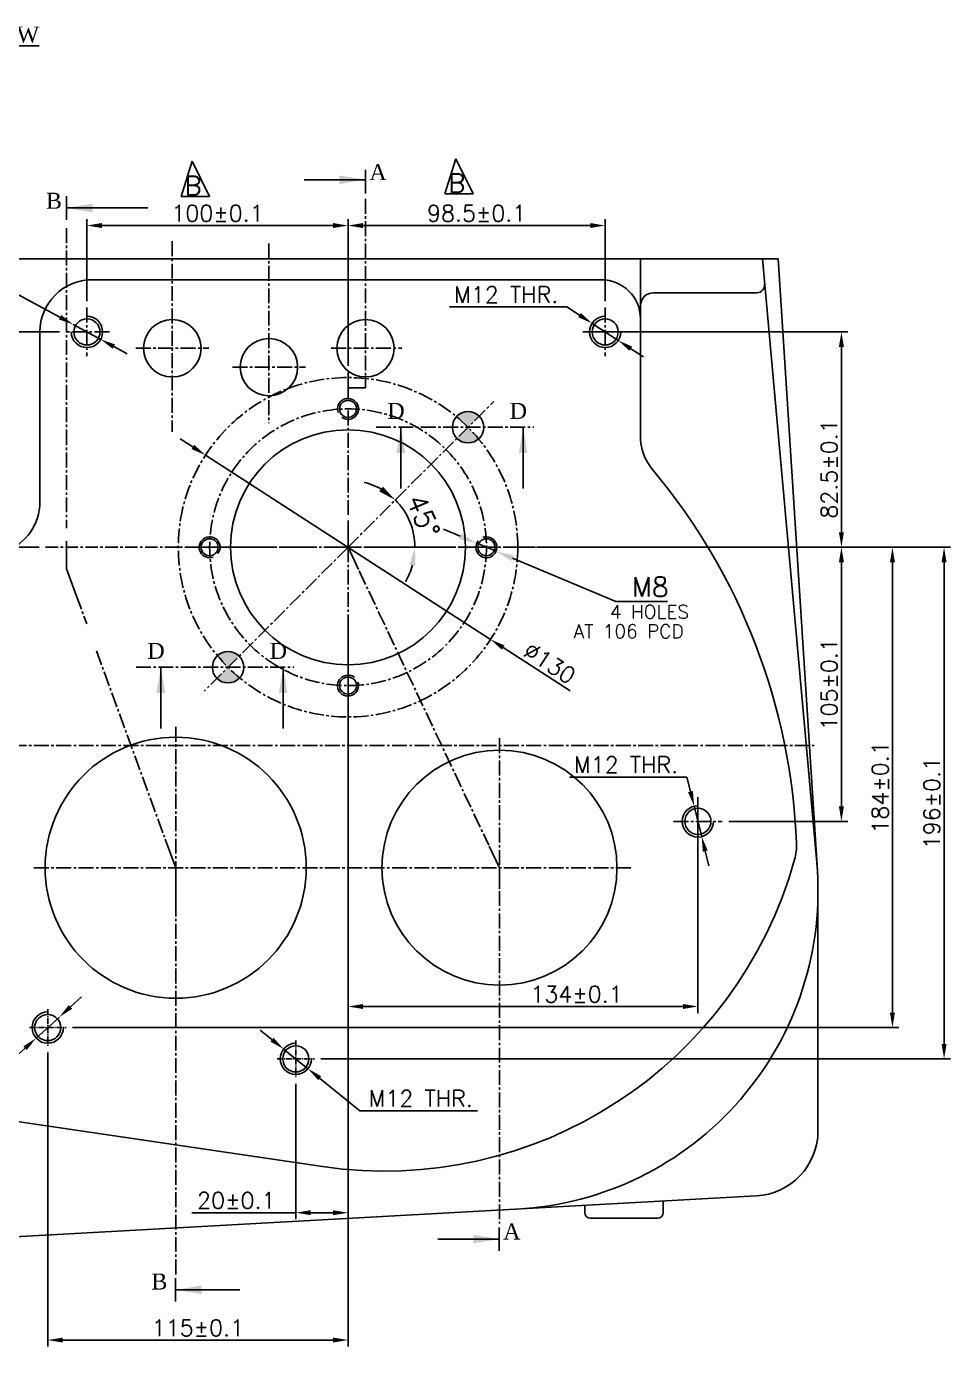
# Model space of a CAD drawing. Header units: millimetres. Extents: x -4466 to 20635, y -2270 to 9154.
# Drawn here: x 3453 to 3807, y -2249 to -1743 of the extents above; entities that cross this region are included whole.
import ezdxf

# ---------------------------------------------------------------- set-up
doc = ezdxf.new("R2010")
doc.units = ezdxf.units.MM
doc.header["$LTSCALE"] = 0.3
doc.header["$PDSIZE"] = -50
doc.linetypes.add('CENTER', pattern=[50.8, 31.75, -6.35, 6.35, -6.35])
doc.linetypes.add('CENTER2', pattern=[28.575, 19.05, -3.175, 3.175, -3.175])
doc.layers.add('AM_5', color=3, linetype='Continuous', lineweight=25)
doc.layers.add('AM_8', color=1, linetype='Continuous', lineweight=25)
doc.layers.add('c', color=1, linetype='CENTER')
doc.layers.add('center', color=1, linetype='CENTER2')
doc.styles.add('ROMANTIC', font='romantic.ttf')
doc.styles.add('rs', font='romans.shx')
doc.styles.get("Standard").update_dxf_attribs({"font": 'romans.shx'})
doc.dimstyles.new('ISO-25', dxfattribs={"dimscale": 2.5, "dimtxt": 2.5, "dimasz": 2.5, "dimexe": 0.7, "dimexo": 0.625, "dimtad": 1, "dimdec": 3, "dimlfac": -1, "dimzin": 9, "dimdsep": 46, "dimtxsty": 'Standard', "dimcen": 2.5, "dimclrd": 1, "dimclre": 1, "dimclrt": 7, "dimazin": 0, "dimtfac": 0.65, "dimtdec": 3, "dimtmove": 0, "dimatfit": 3, "dimfxl": 0.7, "dimtolj": 1, "dimarcsym": 0})
doc.dimstyles.new('sandeep-1', dxfattribs={"dimscale": 3, "dimtxt": 2.5, "dimasz": 2.3, "dimexe": 1, "dimexo": 1.5, "dimtad": 1, "dimdec": 1, "dimlfac": 2.5, "dimdsep": 46, "dimtxsty": 'rs', "dimcen": 0, "dimclrd": 1, "dimclre": 1, "dimclrt": 7, "dimadec": 1, "dimazin": 2, "dimtfac": 1, "dimtdec": 1, "dimtmove": 0, "dimatfit": 3, "dimfxl": 1.5, "dimarcsym": 0})
doc.dimstyles.new('sarab', dxfattribs={"dimscale": 3, "dimtxt": 2.5, "dimasz": 2.3, "dimexe": 1, "dimexo": 1, "dimtad": 1, "dimdec": 3, "dimdsep": 46, "dimtxsty": 'rs', "dimcen": 0, "dimclrd": 1, "dimclre": 1, "dimclrt": 7, "dimadec": 3, "dimazin": 2, "dimtfac": 1, "dimtdec": 3, "dimtmove": 0, "dimatfit": 3, "dimfxl": 1, "dimarcsym": 0})
doc.dimstyles.new('sarab$3', dxfattribs={"dimscale": 3, "dimtxt": 2.5, "dimasz": 2.3, "dimexe": 1, "dimexo": 1, "dimtad": 1, "dimdec": 3, "dimdsep": 46, "dimtxsty": 'rs', "dimcen": 0, "dimclrd": 1, "dimclre": 1, "dimclrt": 7, "dimadec": 3, "dimazin": 2, "dimtfac": 1, "dimtdec": 3, "dimtmove": 0, "dimatfit": 3, "dimfxl": 1, "dimarcsym": 0})

# ---------------------------------------------------------------- blocks, each defined once
blk = doc.blocks.new('*D511')
at = {"color": 1, "lineweight": -2, "transparency": 16777216}
for p, q in [((3576.21, -1873.16), (3576.21, -1816.86)), ((3668.96, -1819.36), (3581.96, -1819.36)), ((3674.71, -1848.3), (3674.71, -1816.86))]:
    blk.add_line(p, q, dxfattribs=at)
at = {"color": 1, "transparency": 16777216}
for points in [[(3581.96, -1818.4), (3581.96, -1820.32), (3576.21, -1819.36)], [(3668.96, -1818.4), (3668.96, -1820.32), (3674.71, -1819.36)]]:
    blk.add_solid(points, dxfattribs=at)
at = {"layer": 'Defpoints', "color": 0, "transparency": 16777216}
for p in [(3576.21, -1819.36), (3674.71, -1850.8), (3576.21, -1875.66)]:
    blk.add_point(p, dxfattribs=at)
at = {"color": 7, "transparency": 16777216, "insert": (3625.46, -1814.67), "char_height": 6.25, "attachment_point": 5, "style": 'rs'}
blk.add_mtext('98.5±0.1', dxfattribs=at)
blk = doc.blocks.new('*D512')
at = {"color": 1, "lineweight": -2, "transparency": 16777216}
for p, q in [((3671.67, -1860.12), (3767.68, -1860.12)), ((3765.18, -1865.87), (3765.18, -1936.87)), ((3648.37, -1942.62), (3767.68, -1942.62))]:
    blk.add_line(p, q, dxfattribs=at)
at = {"color": 1, "transparency": 16777216}
for points in [[(3764.22, -1865.87), (3766.14, -1865.87), (3765.18, -1860.12)], [(3764.22, -1936.87), (3766.14, -1936.87), (3765.18, -1942.62)]]:
    blk.add_solid(points, dxfattribs=at)
at = {"layer": 'Defpoints', "color": 0, "transparency": 16777216}
for p in [(3669.17, -1860.12), (3645.87, -1942.62), (3765.18, -1942.62)]:
    blk.add_point(p, dxfattribs=at)
at = {"color": 7, "transparency": 16777216, "insert": (3760.49, -1912.62), "char_height": 6.25, "attachment_point": 5, "rotation": 90, "style": 'rs'}
blk.add_mtext('82.5±0.1', dxfattribs=at)
blk = doc.blocks.new('*D535')
at = {"color": 1, "lineweight": -2, "transparency": 16777216}
for p, q in [((3660.98, -2030.63), (3706, -2030.63)), ((3706, -2030.63), (3707.38, -2036.21)), ((3711.66, -2053.44), (3708.77, -2041.79)), ((3713.04, -2059.02), (3714.42, -2064.6))]:
    blk.add_line(p, q, dxfattribs=at)
at = {"color": 1, "transparency": 16777216}
for points in [[(3708.31, -2035.98), (3706.45, -2036.44), (3708.77, -2041.79)], [(3713.97, -2058.79), (3712.11, -2059.25), (3711.66, -2053.44)]]:
    blk.add_solid(points, dxfattribs=at)
at = {"layer": 'Defpoints', "color": 0, "transparency": 16777216}
for p in [(3708.77, -2041.79), (3711.66, -2053.44)]:
    blk.add_point(p, dxfattribs=at)
at = {"color": 7, "transparency": 16777216, "insert": (3682.71, -2025.94), "char_height": 6.25, "attachment_point": 5, "style": 'rs'}
blk.add_mtext('M12 THR.', dxfattribs=at)
blk = doc.blocks.new('_DatumFilled')
at = {"color": 0, "linetype": 'ByBlock'}
blk.add_solid([(0, 0.577), (-1, 0), (0, -0.577)], dxfattribs=at)
blk = doc.blocks.new('*D536')
at = {"color": 1, "lineweight": -2, "transparency": 16777216}
for p, q in [((3547.07, -2131.23), (3542.6, -2127.61)), ((3551.54, -2134.84), (3560.88, -2142.39)), ((3580.77, -2158.47), (3565.35, -2146)), ((3625.78, -2158.47), (3580.77, -2158.47))]:
    blk.add_line(p, q, dxfattribs=at)
at = {"color": 1, "transparency": 16777216}
for points in [[(3547.68, -2130.48), (3546.47, -2131.97), (3551.54, -2134.84)], [(3565.95, -2145.26), (3564.75, -2146.75), (3560.88, -2142.39)]]:
    blk.add_solid(points, dxfattribs=at)
at = {"layer": 'Defpoints', "color": 0, "transparency": 16777216}
for p in [(3551.54, -2134.84), (3560.88, -2142.39)]:
    blk.add_point(p, dxfattribs=at)
at = {"color": 7, "transparency": 16777216, "insert": (3604.06, -2153.78), "char_height": 6.25, "attachment_point": 5, "style": 'rs'}
blk.add_mtext('M12 THR.', dxfattribs=at)
blk = doc.blocks.new('*D537')
at = {"color": 1, "lineweight": -2, "transparency": 16777216}
for p, q in [((3469.91, -2118.72), (3474.17, -2114.85)), ((3465.65, -2122.58), (3456.77, -2130.65)), ((3443.63, -2142.58), (3452.51, -2134.52)), ((3398.61, -2142.58), (3443.63, -2142.58))]:
    blk.add_line(p, q, dxfattribs=at)
at = {"color": 1, "transparency": 16777216}
for points in [[(3469.27, -2118.01), (3470.55, -2119.43), (3465.65, -2122.58)], [(3451.87, -2133.81), (3453.16, -2135.22), (3456.77, -2130.65)]]:
    blk.add_solid(points, dxfattribs=at)
at = {"layer": 'Defpoints', "color": 0, "transparency": 16777216}
for p in [(3465.65, -2122.58), (3456.77, -2130.65)]:
    blk.add_point(p, dxfattribs=at)
at = {"color": 7, "transparency": 16777216, "insert": (3420.34, -2137.89), "char_height": 6.25, "attachment_point": 5, "style": 'rs'}
blk.add_mtext('M12 THR.', dxfattribs=at)
blk = doc.blocks.new('*D549')
at = {"color": 1, "lineweight": -2, "transparency": 16777216}
for p, q in [((3576.21, -1970.38), (3576.21, -2121.04)), ((3710.21, -2040.8), (3710.21, -2121.04)), ((3704.46, -2118.54), (3581.96, -2118.54))]:
    blk.add_line(p, q, dxfattribs=at)
at = {"color": 1, "transparency": 16777216}
for points in [[(3581.96, -2117.58), (3581.96, -2119.5), (3576.21, -2118.54)], [(3704.46, -2117.58), (3704.46, -2119.5), (3710.21, -2118.54)]]:
    blk.add_solid(points, dxfattribs=at)
at = {"layer": 'Defpoints', "color": 0, "transparency": 16777216}
for p in [(3576.21, -1967.88), (3710.21, -2038.3), (3576.21, -2118.54)]:
    blk.add_point(p, dxfattribs=at)
at = {"color": 7, "transparency": 16777216, "insert": (3663.73, -2113.85), "char_height": 6.25, "attachment_point": 5, "style": 'rs'}
blk.add_mtext('134±0.1', dxfattribs=at)
blk = doc.blocks.new('*D550')
at = {"color": 1, "lineweight": -2, "transparency": 16777216}
for p, q in [((3716.56, -1942.62), (3767.68, -1942.62)), ((3765.18, -2041.87), (3765.18, -1948.37)), ((3722.03, -2047.62), (3767.68, -2047.62))]:
    blk.add_line(p, q, dxfattribs=at)
at = {"color": 1, "transparency": 16777216}
for points in [[(3764.22, -1948.37), (3766.14, -1948.37), (3765.18, -1942.62)], [(3764.22, -2041.87), (3766.14, -2041.87), (3765.18, -2047.62)]]:
    blk.add_solid(points, dxfattribs=at)
at = {"layer": 'Defpoints', "color": 0, "transparency": 16777216}
for p in [(3714.06, -1942.62), (3765.18, -1942.62), (3719.53, -2047.62)]:
    blk.add_point(p, dxfattribs=at)
at = {"color": 7, "transparency": 16777216, "insert": (3760.49, -1995.12), "char_height": 6.25, "attachment_point": 5, "rotation": 90, "style": 'rs'}
blk.add_mtext('105±0.1', dxfattribs=at)
blk = doc.blocks.new('*D551')
at = {"color": 1, "lineweight": -2, "transparency": 16777216}
for p, q in [((3648.37, -1942.62), (3807, -1942.62)), ((3804.5, -2132.87), (3804.5, -1948.37)), ((3565.84, -2138.62), (3807, -2138.62))]:
    blk.add_line(p, q, dxfattribs=at)
at = {"color": 1, "transparency": 16777216}
for points in [[(3803.54, -1948.37), (3805.45, -1948.37), (3804.5, -1942.62)], [(3803.54, -2132.87), (3805.45, -2132.87), (3804.5, -2138.62)]]:
    blk.add_solid(points, dxfattribs=at)
at = {"layer": 'Defpoints', "color": 0, "transparency": 16777216}
for p in [(3645.87, -1942.62), (3804.5, -1942.62), (3563.34, -2138.62)]:
    blk.add_point(p, dxfattribs=at)
at = {"color": 7, "transparency": 16777216, "insert": (3799.81, -2040.62), "char_height": 6.25, "attachment_point": 5, "rotation": 90, "style": 'rs'}
blk.add_mtext('196±0.1', dxfattribs=at)
blk = doc.blocks.new('*D552')
at = {"color": 1, "lineweight": -2, "transparency": 16777216}
for p, q in [((3576.21, -2014.68), (3576.21, -2200.04)), ((3556.21, -2148.12), (3556.21, -2200.04)), ((3556.21, -2197.54), (3516.38, -2197.54)), ((3570.46, -2197.54), (3561.96, -2197.54))]:
    blk.add_line(p, q, dxfattribs=at)
at = {"color": 1, "transparency": 16777216}
for points in [[(3561.96, -2196.58), (3561.96, -2198.5), (3556.21, -2197.54)], [(3570.46, -2196.58), (3570.46, -2198.5), (3576.21, -2197.54)]]:
    blk.add_solid(points, dxfattribs=at)
at = {"layer": 'Defpoints', "color": 0, "transparency": 16777216}
for p in [(3576.21, -2012.18), (3556.21, -2145.62), (3556.21, -2197.54)]:
    blk.add_point(p, dxfattribs=at)
at = {"color": 7, "transparency": 16777216, "insert": (3533.42, -2192.85), "char_height": 6.25, "attachment_point": 5, "style": 'rs'}
blk.add_mtext('20±0.1', dxfattribs=at)
blk = doc.blocks.new('*D553')
at = {"color": 1, "lineweight": -2, "transparency": 16777216}
for p, q in [((3461.21, -2136.12), (3461.21, -2248.83)), ((3576.21, -2185.03), (3576.21, -2248.83)), ((3570.46, -2246.33), (3466.96, -2246.33))]:
    blk.add_line(p, q, dxfattribs=at)
at = {"color": 1, "transparency": 16777216}
for points in [[(3466.96, -2245.38), (3466.96, -2247.29), (3461.21, -2246.33)], [(3570.46, -2245.38), (3570.46, -2247.29), (3576.21, -2246.33)]]:
    blk.add_solid(points, dxfattribs=at)
at = {"layer": 'Defpoints', "color": 0, "transparency": 16777216}
for p in [(3461.21, -2133.62), (3576.21, -2182.53), (3461.21, -2246.33)]:
    blk.add_point(p, dxfattribs=at)
at = {"color": 7, "transparency": 16777216, "insert": (3518.71, -2241.65), "char_height": 6.25, "attachment_point": 5, "style": 'rs'}
blk.add_mtext('115±0.1', dxfattribs=at)
blk = doc.blocks.new('*D554')
at = {"color": 1, "lineweight": -2, "transparency": 16777216}
for p, q in [((3650.87, -1942.62), (3787.23, -1942.62)), ((3784.73, -2120.87), (3784.73, -1948.37)), ((3470.71, -2126.62), (3787.23, -2126.62))]:
    blk.add_line(p, q, dxfattribs=at)
at = {"color": 1, "transparency": 16777216}
for points in [[(3783.77, -1948.37), (3785.68, -1948.37), (3784.73, -1942.62)], [(3783.77, -2120.87), (3785.68, -2120.87), (3784.73, -2126.62)]]:
    blk.add_solid(points, dxfattribs=at)
at = {"layer": 'Defpoints', "color": 0, "transparency": 16777216}
for p in [(3648.37, -1942.62), (3784.73, -1942.62), (3468.21, -2126.62)]:
    blk.add_point(p, dxfattribs=at)
at = {"color": 7, "transparency": 16777216, "insert": (3780.04, -2034.62), "char_height": 6.25, "attachment_point": 5, "rotation": 90, "style": 'rs'}
blk.add_mtext('184±0.1', dxfattribs=at)
blk = doc.blocks.new('*D559')
at = {"color": 1, "lineweight": -2, "transparency": 16777216}
for start, end in [(60.4727, 75.9453), (0, 45), (329.0547, 344.5273)]:
    blk.add_arc((3576.21, -1942.62), 25.63, start, end, dxfattribs=at)
at = {"color": 1, "transparency": 16777216}
for points in [[(3589.54, -1919.4), (3588.15, -1921.23), (3594.33, -1924.49)], [(3599.77, -1949.3), (3602.05, -1949.61), (3601.84, -1942.62)]]:
    blk.add_solid(points, dxfattribs=at)
at = {"layer": 'Defpoints', "color": 0, "transparency": 16777216}
for p in [(3632.07, -1886.75), (3600.97, -1935.98), (3460.39, -1942.62), (3576.21, -1942.62), (3650.56, -1942.62)]:
    blk.add_point(p, dxfattribs=at)
at = {"color": 7, "transparency": 16777216, "insert": (3605.09, -1930.66), "char_height": 7.5, "attachment_point": 5, "rotation": 292.5, "style": 'rs'}
blk.add_mtext('45°', dxfattribs=at)
blk = doc.blocks.new('*D560')
at = {"color": 1, "lineweight": -2, "transparency": 16777216}
for p, q in [((3619.16, -1938.41), (3612.79, -1935.74)), ((3625.52, -1941.07), (3632.9, -1944.16)), ((3678.83, -1963.4), (3639.26, -1946.83)), ((3698.56, -1963.4), (3678.83, -1963.4))]:
    blk.add_line(p, q, dxfattribs=at)
at = {"color": 1, "transparency": 16777216}
for points in [[(3619.6, -1937.34), (3618.71, -1939.47), (3625.52, -1941.07)], [(3639.71, -1945.77), (3638.82, -1947.89), (3632.9, -1944.16)]]:
    blk.add_solid(points, dxfattribs=at)
at = {"layer": 'Defpoints', "color": 0, "transparency": 16777216}
for p in [(3625.52, -1941.07), (3632.9, -1944.16)]:
    blk.add_point(p, dxfattribs=at)
at = {"color": 7, "transparency": 16777216, "insert": (3691.95, -1957.78), "char_height": 7.5, "attachment_point": 5, "style": 'rs'}
blk.add_mtext('M8', dxfattribs=at)
blk = doc.blocks.new('*D478')
at = {"color": 1, "lineweight": -2, "transparency": 16777216}
for p, q in [((3615.05, -1850.54), (3660.06, -1850.54)), ((3660.06, -1850.54), (3664.88, -1853.69)), ((3679.73, -1863.4), (3669.69, -1856.83)), ((3684.55, -1866.54), (3689.36, -1869.69))]:
    blk.add_line(p, q, dxfattribs=at)
at = {"color": 1, "transparency": 16777216}
for points in [[(3665.4, -1852.89), (3664.35, -1854.49), (3669.69, -1856.83)], [(3685.07, -1865.74), (3684.02, -1867.35), (3679.73, -1863.4)]]:
    blk.add_solid(points, dxfattribs=at)
at = {"layer": 'Defpoints', "color": 0, "transparency": 16777216}
for p in [(3669.69, -1856.83), (3679.73, -1863.4)]:
    blk.add_point(p, dxfattribs=at)
at = {"color": 7, "transparency": 16777216, "insert": (3636.77, -1845.85), "char_height": 6.25, "attachment_point": 5, "style": 'rs'}
blk.add_mtext('M12 THR.', dxfattribs=at)
blk = doc.blocks.new('*D479')
at = {"color": 1, "lineweight": -2, "transparency": 16777216}
for p, q in [((3476.21, -1848.3), (3476.21, -1816.86)), ((3481.96, -1819.36), (3570.46, -1819.36)), ((3576.21, -1873.16), (3576.21, -1816.86))]:
    blk.add_line(p, q, dxfattribs=at)
at = {"color": 1, "transparency": 16777216}
for points in [[(3481.96, -1818.4), (3481.96, -1820.32), (3476.21, -1819.36)], [(3570.46, -1818.4), (3570.46, -1820.32), (3576.21, -1819.36)]]:
    blk.add_solid(points, dxfattribs=at)
at = {"layer": 'Defpoints', "color": 0, "transparency": 16777216}
for p in [(3576.21, -1819.36), (3476.21, -1850.8), (3576.21, -1875.66)]:
    blk.add_point(p, dxfattribs=at)
at = {"color": 7, "transparency": 16777216, "insert": (3526.21, -1814.67), "char_height": 6.25, "attachment_point": 5, "style": 'rs'}
blk.add_mtext('100±0.1', dxfattribs=at)
blk = doc.blocks.new('*D480')
at = {"color": 1, "lineweight": -2, "transparency": 16777216}
for p, q in [((3405.04, -1845.85), (3450.06, -1845.85)), ((3450.06, -1845.85), (3465.89, -1854.49)), ((3481.48, -1862.99), (3470.94, -1857.24)), ((3486.53, -1865.74), (3491.57, -1868.49))]:
    blk.add_line(p, q, dxfattribs=at)
at = {"color": 1, "transparency": 16777216}
for points in [[(3466.35, -1853.65), (3465.44, -1855.33), (3470.94, -1857.24)], [(3486.99, -1864.9), (3486.07, -1866.58), (3481.48, -1862.99)]]:
    blk.add_solid(points, dxfattribs=at)
at = {"layer": 'Defpoints', "color": 0, "transparency": 16777216}
for p in [(3470.94, -1857.24), (3481.48, -1862.99)]:
    blk.add_point(p, dxfattribs=at)
at = {"color": 7, "transparency": 16777216, "insert": (3426.77, -1841.17), "char_height": 6.25, "attachment_point": 5, "style": 'rs'}
blk.add_mtext('M12 THR.', dxfattribs=at)
blk = doc.blocks.new('*D561')
at = {"color": 1, "lineweight": -2, "transparency": 16777216}
for p, q in [((3465.75, -1860.12), (3436.71, -1860.12)), ((3439.21, -1936.87), (3439.21, -1865.87)), ((3457.89, -1942.62), (3436.71, -1942.62))]:
    blk.add_line(p, q, dxfattribs=at)
at = {"color": 1, "transparency": 16777216}
for points in [[(3438.25, -1865.87), (3440.17, -1865.87), (3439.21, -1860.12)], [(3438.25, -1936.87), (3440.17, -1936.87), (3439.21, -1942.62)]]:
    blk.add_solid(points, dxfattribs=at)
at = {"layer": 'Defpoints', "color": 0, "transparency": 16777216}
for p in [(3439.21, -1860.12), (3468.25, -1860.12), (3460.39, -1942.62)]:
    blk.add_point(p, dxfattribs=at)
at = {"color": 7, "transparency": 16777216, "insert": (3434.52, -1901.37), "char_height": 6.25, "attachment_point": 5, "rotation": 90, "style": 'rs'}
blk.add_mtext('82.5±0.1', dxfattribs=at)
blk = doc.blocks.new('*D568')
at = {"layer": 'AM_5', "color": 1, "lineweight": -2, "transparency": 16777216}
for p, q in [((3516.8, -1904.2), (3511.97, -1901.07)), ((3521.63, -1907.32), (3630.79, -1977.91)), ((3661.32, -1997.65), (3635.62, -1981.04))]:
    blk.add_line(p, q, dxfattribs=at)
at = {"layer": 'AM_5', "color": 1, "transparency": 16777216}
for points in [[(3517.32, -1903.39), (3516.28, -1905), (3521.63, -1907.32)], [(3636.14, -1980.23), (3635.1, -1981.84), (3630.79, -1977.91)]]:
    blk.add_solid(points, dxfattribs=at)
at = {"layer": 'Defpoints', "color": 0, "transparency": 16777216}
for p in [(3521.63, -1907.32), (3630.79, -1977.91)]:
    blk.add_point(p, dxfattribs=at)
at = {"layer": 'AM_5', "color": 7, "transparency": 16777216, "insert": (3653.43, -1986.97), "char_height": 6.25, "attachment_point": 5, "rotation": 327.109, "style": 'rs'}
blk.add_mtext('∅130', dxfattribs=at)

msp = doc.modelspace()

# ---------------------------------------------------------------- hatches: boundary and pattern name
at = {"layer": 'AM_8'}
h = msp.add_hatch(color=256, dxfattribs=at)
h.paths.add_polyline_path([(3622.1727, -1896.65448), (3617.93006, -1900.89712, 0.400754362), (3626.215, -1901.08841, 0.023089226)])
edge = h.paths.add_edge_path()
edge.add_line((3622.1727, -1896.65448), (3626.41534, -1892.41184))
edge.add_arc((3622.1727, -1896.65448), 6, 45, 137.6453603)
edge.add_arc((3576.21076, -1942.61642), 65, 45, 50.2907207, ccw=False)
h = msp.add_hatch(color=256, dxfattribs=at)
h.paths.add_polyline_path([(3534.68275, -1992.62067, -0.023089226), (3530.24882, -1988.57836), (3526.00618, -1992.821, 0.427802086)])
edge = h.paths.add_edge_path()
edge.add_arc((3576.21076, -1942.61642), 65, 219.7092793, 225)
edge.add_line((3530.24882, -1988.57836), (3534.49146, -1984.33572))
edge.add_arc((3530.24882, -1988.57836), 6, 45, 132.3546397)

# ---------------------------------------------------------------- linework, layer by layer
for p, q in [((3516.47249, -1794.73034), (3512.25721, -1808.25142)), ((3523.20212, -1808.25142), (3516.47249, -1794.73034)), ((3617.44777, -1793.75167), (3613.23249, -1807.27275)), ((3624.17739, -1807.27275), (3617.44777, -1793.75167)), ((3512.25721, -1808.25142), (3523.20212, -1808.25142)), ((3613.23249, -1807.27275), (3624.17739, -1807.27275)), ((3178.41076, -1832.11642), (3740.91076, -1832.11642)), ((3688.21076, -1832.11642), (3688.21076, -1900.0177)), ((3734.91076, -1832.11642), (3755.72008, -2063.43552)), ((3740.91076, -1832.11642), (3755.96015, -2066.55078)), ((3478.21076, -1840.11642), (3673.21076, -1840.11642)), ((3693.21076, -1845.11642), (3732.79824, -1845.11642)), ((3458.21076, -1860.11642), (3458.21076, -1925.29216)), ((3756.21076, -2074.36642), (3756.21076, -2166.15635)), ((3566.44916, -2179.87518), (3308.68867, -2141.89398)), ((3337.66546, -2212.93249), (3732.58957, -2191.1183)), ((3666.91076, -2196.88319), (3666.91076, -2194.74616)), ((3696.91076, -2196.11642), (3696.91076, -2193.08907)), ((3666.91076, -2196.88319), (3666.91076, -2197.11642)), ((3666.91076, -2196.88319), (3666.91076, -2197.61642)), ((3668.91076, -2199.61642), (3694.91076, -2199.61642)), ((3696.91076, -2196.11642), (3696.91076, -2197.11642)), ((3696.91076, -2196.11642), (3696.91076, -2197.61642))]:
    msp.add_line(p, q)
at = {"color": 60}
for p, q in [((3582.91076, -1807.09755), (3582.91076, -1798.08066)), ((3468.39454, -1817.14357), (3468.39454, -1808.12667)), ((3582.91076, -1877.39695), (3582.91076, -1881.51479)), ((3576.21076, -1881.51479), (3582.91076, -1881.51479)), ((3576.21076, -1885.9356), (3576.21076, -1881.51479)), ((3576.21076, -1942.61642), (3576.21076, -1932.31609)), ((3468.39454, -1950.81925), (3468.39454, -1940.2557)), ((3580.24404, -1951.15975), (3576.21076, -1942.61642)), ((3468.39454, -1950.81925), (3472.11078, -1961.01133)), ((3506.23164, -2054.45337), (3510.21076, -2065.36642)), ((3630.2992, -2057.08094), (3634.21076, -2065.36642)), ((3510.21076, -2065.36642), (3510.21076, -2078.29125)), ((3634.21076, -2065.36642), (3634.21076, -2073.62732)), ((3634.16076, -2212.16344), (3634.16076, -2203.14655)), ((3510.16076, -2231.58811), (3510.16076, -2222.57121))]:
    msp.add_line(p, q, dxfattribs=at)
for centre, radius in [((3476.21076, -1860.11642), 5), ((3508.91076, -1866.36642), 11), ((3582.91076, -1866.36642), 11), ((3674.71076, -1860.11642), 5), ((3545.91076, -1873.61642), 11), ((3576.21076, -1942.61642), 45), ((3510.21076, -2065.36642), 50), ((3634.21076, -2065.36642), 45), ((3710.21076, -2047.61642), 5), ((3461.21076, -2126.61642), 5), ((3556.21076, -2138.61642), 5)]:
    msp.add_circle(centre, radius)
at = {"color": 7}
for centre, radius in [((3576.21076, -1889.61642), 3.25), ((3622.1727, -1896.65448), 6), ((3523.21076, -1942.61642), 3.25), ((3629.21076, -1942.61642), 3.25), ((3530.24882, -1988.57836), 6), ((3576.21076, -1995.61642), 3.25)]:
    msp.add_circle(centre, radius, dxfattribs=at)
for centre, radius, start, end in [((3478.21076, -1860.11642), 20, 90, 180), ((3673.21076, -1855.11642), 15, 0, 90), ((3693.21076, -1850.11642), 5, 90, 180), ((3732.79824, -1842.11642), 3, 270, 5.1404558), ((3476.21076, -1860.11642), 6, 180, 90), ((3674.71076, -1860.11642), 6, 90, 0), ((3708.21076, -1900.0177), 20, 180, 219.8579548), ((3510.16076, -2065.36642), 238, 2.2302218, 39.8669777), ((3438.21076, -1925.29216), 20, 219.8623756, 0), ((3710.21076, -2047.61642), 6, 90, 0), ((3727.99563, -2056.88297), 20, 344.4785992, 2.2302218), ((3590.21076, -2018.61642), 163, 261.6177427, 344.4785992), ((3634.21076, -2074.36642), 122, 273.1615997, 5.1404558), ((3461.21076, -2126.61642), 6, 90, 0), ((3556.21076, -2138.61642), 6, 90, 0), ((3731.21076, -2166.15635), 25, 273.1615997, 0), ((3668.91076, -2197.61642), 2, 180, 270), ((3694.91076, -2197.61642), 2, 270, 0)]:
    msp.add_arc(centre, radius, start, end)
at = {"color": 1}
for centre, start, end in [((3576.21076, -1889.61642), 232.6198921, 199.1427609), ((3523.21076, -1942.61642), 322.6198921, 289.1427609), ((3629.21076, -1942.61642), 142.6198921, 109.1427609), ((3576.21076, -1995.61642), 52.6198921, 19.1427609)]:
    msp.add_arc(centre, 4, start, end, dxfattribs=at)
at = {"layer": 'c', "ltscale": 0.5}
msp.add_line((3460.3872, -1942.61642), (3650.55996, -1942.61642), dxfattribs=at)
at = {"layer": 'center'}
for p, q in [((3582.91076, -1809.1559), (3582.91076, -1880.32512)), ((3468.39454, -1820.36151), (3468.39454, -1897.78906)), ((3508.91076, -1825.41004), (3508.91076, -1898.39776)), ((3545.91076, -1826.28762), (3545.91076, -1895.01079)), ((3476.21076, -1850.79938), (3476.21076, -1869.43346)), ((3674.71076, -1850.79938), (3674.71076, -1869.43346)), ((3484.79786, -1860.11642), (3468.25206, -1860.11642)), ((3666.12365, -1860.11642), (3682.66946, -1860.11642)), ((3494.95206, -1866.36642), (3522.83892, -1866.36642)), ((3569.78062, -1866.36642), (3596.86946, -1866.36642)), ((3531.95206, -1873.61642), (3559.86946, -1873.61642)), ((3576.21076, -1875.65953), (3576.21076, -1885.40951)), ((3576.21076, -1942.61642), (3632.07219, -1886.75498)), ((3576.21076, -1890.243), (3576.21076, -1931.13174)), ((3468.39454, -1897.78906), (3468.39454, -1935.31313)), ((3586.9298, -1896.65448), (3647.42796, -1896.65448)), ((3506.9973, -1942.61642), (3645.87449, -1942.61642)), ((3576.21076, -1942.61642), (3521.05643, -1997.77075)), ((3576.21076, -1942.61642), (3576.21076, -2012.17527)), ((3580.48923, -1951.67911), (3630.09646, -2056.75741)), ((3472.11078, -1961.01133), (3476.11337, -1971.98874)), ((3479.84692, -1982.22831), (3505.90528, -2053.69545)), ((3495.00592, -1988.57836), (3555.50408, -1988.57836)), ((3510.21076, -2011.38765), (3510.21076, -2065.36642)), ((3634.21076, -2015.7396), (3634.21076, -2065.36642)), ((3147.29668, -2018.61642), (3754.71125, -2018.61642)), ((3710.21076, -2038.29938), (3710.21076, -2056.93346)), ((3700.89372, -2047.61642), (3719.5278, -2047.61642)), ((3455.89669, -2065.36642), (3684.54747, -2065.36642)), ((3510.21076, -2078.29125), (3510.21076, -2221.85547)), ((3634.21076, -2074.32227), (3634.21076, -2201.67883))]:
    msp.add_line(p, q, dxfattribs=at)
at = {"layer": 'center', "ltscale": 0.4}
for p, q in [((3461.21076, -2119.61642), (3461.21076, -2133.61642)), ((3454.21076, -2126.61642), (3468.21076, -2126.61642)), ((3556.21076, -2131.61642), (3556.21076, -2145.61642)), ((3549.07761, -2138.61642), (3563.3439, -2138.61642))]:
    msp.add_line(p, q, dxfattribs=at)
at = {"layer": 'center'}
for radius in [65, 53]:
    msp.add_circle((3576.21076, -1942.61642), radius, dxfattribs=at)

# ---------------------------------------------------------------- texts
at = {"style": 'ROMANTIC'}
for s, p in [('%%UTOP VIEW', (3414.18518, -1749.24241)), ('A', (3584.38855, -1801.97431)), ('B', (3460.49614, -1812.90951)), ('D', (3591.24101, -1893.43518)), ('D', (3638.10979, -1893.43518)), ('D', (3499.31713, -1985.35906)), ('D', (3546.18591, -1985.35906)), ('A', (3635.63855, -2207.81013)), ('B', (3500.86739, -2226.96368))]:
    msp.add_text(s, height=6.1, dxfattribs=at).set_placement(p)
for s, height, p in [('B', 7.2, (3513.60624, -1807.6811)), ('B', 7.2, (3614.58151, -1806.70243)), ('4 HOLES', 5.2, (3676.5184, -1969.94169)), ('AT 106 PCD', 5.2, (3662.65173, -1977.37486))]:
    msp.add_text(s, height=height).set_placement(p)

# ---------------------------------------------------------------- dimensions: what is measured, and where the dimension line sits
for base, p1, p2, angle, override, picture, middle in [((3576.21076, -1819.3605), (3476.21076, -1850.79938), (3576.21076, -1875.65953), 180, {"dimscale": 2.5, "dimtoh": 1, "dimdec": 2, "dimcen": 2.5, "dimadec": 1, "dimtol": 1, "dimtp": 0.1, "dimtm": 0.1, "dimtdec": 2}, '*D479', (3526.21076, -1814.673)), ((3439.21054, -1860.11642), (3460.3872, -1942.61642), (3468.25206, -1860.11642), 90, {"dimscale": 2.5, "dimtoh": 1, "dimdec": 2, "dimcen": 2.5, "dimadec": 1, "dimtol": 1, "dimtp": 0.1, "dimtm": 0.1, "dimtdec": 2}, '*D561', (3434.52304, -1901.36642)), ((3784.72664, -1942.61642), (3468.21076, -2126.61642), (3648.37449, -1942.61642), 90, {"dimscale": 2.5, "dimdec": 2, "dimcen": 2.5, "dimadec": 1, "dimtol": 1, "dimtp": 0.1, "dimtm": 0.1, "dimtdec": 2}, '*D554', (3780.03914, -2034.61642)), ((3804.49513, -1942.61642), (3563.3439, -2138.61642), (3645.87449, -1942.61642), 90, {"dimscale": 2.5, "dimdec": 2, "dimcen": 2.5, "dimadec": 1, "dimtol": 1, "dimtp": 0.1, "dimtm": 0.1, "dimtdec": 2}, '*D551', (3799.80763, -2040.61642)), ((3765.17918, -1942.61642), (3719.5278, -2047.61642), (3714.06377, -1942.61642), 90, {"dimscale": 2.5, "dimdec": 2, "dimcen": 2.5, "dimadec": 1, "dimtol": 1, "dimtp": 0.1, "dimtm": 0.1, "dimtdec": 2}, '*D550', (3760.49168, -1995.11642))]:
    dim = msp.add_linear_dim(base=base, p1=p1, p2=p2, angle=angle, dimstyle='sarab', override=override)
    dim.commit()
    dim.dimension.update_dxf_attribs({"geometry": picture, "text_midpoint": middle})
for base, p1, p2, override, picture, middle in [((3576.21076, -1819.3605), (3674.71076, -1850.79938), (3576.21076, -1875.65953), {"dimscale": 2.5, "dimtoh": 1, "dimdec": 2, "dimcen": 2.5, "dimadec": 1, "dimtol": 1, "dimtp": 0.1, "dimtm": 0.1, "dimtdec": 2}, '*D511', (3625.46076, -1814.673)), ((3556.21076, -2197.54029), (3576.21076, -2012.17527), (3556.21076, -2145.61642), {"dimscale": 2.5, "dimdec": 2, "dimcen": 2.5, "dimadec": 1, "dimtol": 1, "dimtp": 0.1, "dimtm": 0.1, "dimtdec": 2}, '*D552', (3533.42207, -2192.85279))]:
    dim = msp.add_linear_dim(base=base, p1=p1, p2=p2, dimstyle='sarab', override=override)
    dim.commit()
    dim.dimension.update_dxf_attribs({"geometry": picture, "text_midpoint": middle})
for p1, p2, text, dimstyle, override, picture, middle in [((3481.47846, -1862.98893), (3470.94306, -1857.2439), 'M12 THR.', 'sarab', {"dimscale": 2.5, "dimtoh": 1, "dimdec": 2, "dimcen": 2.5, "dimadec": 1, "dimtdec": 2, "dimldrblk": 'DatumFilled'}, '*D480', (3426.76826, -1845.85455)), ((3625.52136, -1941.071), (3632.90016, -1944.16184), 'M8', 'sandeep-1', {"dimtih": 1, "dimtoh": 1, "dimlfac": 1}, '*D560', (3691.95467, -1963.40078)), ((3551.54467, -2134.84446), (3560.87684, -2142.38838), 'M12 THR.', 'sarab', {"dimscale": 2.5, "dimtoh": 1, "dimdec": 2, "dimcen": 2.5, "dimadec": 1, "dimtdec": 2, "dimldrblk": 'DatumFilled'}, '*D536', (3604.05668, -2158.46794))]:
    dim = msp.add_diameter_dim_2p(p1=p1, p2=p2, text=text, dimstyle=dimstyle, override=override)
    dim.commit()
    dim.dimension.update_dxf_attribs({"geometry": picture, "text_midpoint": middle, "dimtype": 163})
for p1, p2, picture, middle in [((3679.73313, -1863.39906), (3669.68838, -1856.83378), '*D478', (3636.77347, -1845.85455)), ((3711.65537, -2053.43991), (3708.76614, -2041.79292), '*D535', (3682.70861, -2025.94373)), ((3465.65281, -2122.58304), (3456.7687, -2130.6498), '*D537', (3420.33894, -2137.89439))]:
    dim = msp.add_diameter_dim_2p(p1=p1, p2=p2, text='M12 THR.', dimstyle='sarab', override={"dimscale": 2.5, "dimtoh": 1, "dimdec": 2, "dimcen": 2.5, "dimadec": 1, "dimtdec": 2, "dimldrblk": 'DatumFilled'})
    dim.commit()
    dim.dimension.update_dxf_attribs({"geometry": picture, "text_midpoint": middle})
dim = msp.add_linear_dim(base=(3765.17918, -1942.61642), p1=(3669.16946, -1860.11642), p2=(3645.87449, -1942.61642), angle=90, dimstyle='sarab', override={"dimscale": 2.5, "dimgap": 0.625, "dimtoh": 1, "dimdec": 2, "dimcen": 2.5, "dimadec": 1, "dimtol": 1, "dimlim": 0, "dimtp": 0.1, "dimtm": 0.1, "dimtdec": 2})
dim.commit()
dim.dimension.update_dxf_attribs({"geometry": '*D512', "text_midpoint": (3765.17918, -1912.61642), "dimtype": 160})
dim = msp.add_angular_dim_2l(base=(3600.9662, -1935.98322), line1=((3576.21076, -1942.61642), (3632.07219, -1886.75498)), line2=((3460.3872, -1942.61642), (3650.55996, -1942.61642)), dimstyle='sandeep-1', override={"dimlfac": 1})
dim.commit()
dim.dimension.update_dxf_attribs({"geometry": '*D559', "text_midpoint": (3605.08543, -1930.65614)})
for base, p1, p2, picture, middle in [((3576.21076, -2118.53727), (3710.21076, -2038.29938), (3576.21076, -1967.87739), '*D549', (3663.73158, -2118.53727)), ((3461.21076, -2246.33411), (3576.21076, -2182.52573), (3461.21076, -2133.61642), '*D553', (3518.71076, -2246.33411))]:
    dim = msp.add_linear_dim(base=base, p1=p1, p2=p2, dimstyle='sarab', override={"dimscale": 2.5, "dimdec": 2, "dimcen": 2.5, "dimadec": 1, "dimtol": 1, "dimtp": 0.1, "dimtm": 0.1, "dimtdec": 2})
    dim.commit()
    dim.dimension.update_dxf_attribs({"geometry": picture, "text_midpoint": middle, "dimtype": 160})
at = {"layer": 'AM_5'}
dim = msp.add_diameter_dim_2p(p1=(3521.6299, -1907.31869), p2=(3630.79162, -1977.91415), dimstyle='sarab$3', override={"dimscale": 2.5}, dxfattribs=at)
dim.commit()
dim.dimension.update_dxf_attribs({"geometry": '*D568', "text_midpoint": (3653.42758, -1986.97063)})

# ---------------------------------------------------------------- leaders
for points in [[(3582.91076, -1801.81918), (3559.40476, -1801.81918)], [(3468.39454, -1812.63512), (3499.57509, -1812.63512)], [(3596.43365, -1896.5589), (3596.43365, -1920.0649)], [(3643.30243, -1896.5589), (3643.30243, -1920.0649)], [(3504.50977, -1988.48278), (3504.50977, -2011.98878)], [(3551.37855, -1988.48278), (3551.37855, -2011.98878)], [(3634.16076, -2207.65499), (3610.65476, -2207.65499)], [(3510.16076, -2227.07966), (3534.72004, -2227.07966)]]:
    msp.add_leader(points, dimstyle='ISO-25', override={"dimscale": 2, "dimasz": 5})

doc.saveas('drawing.dxf')
